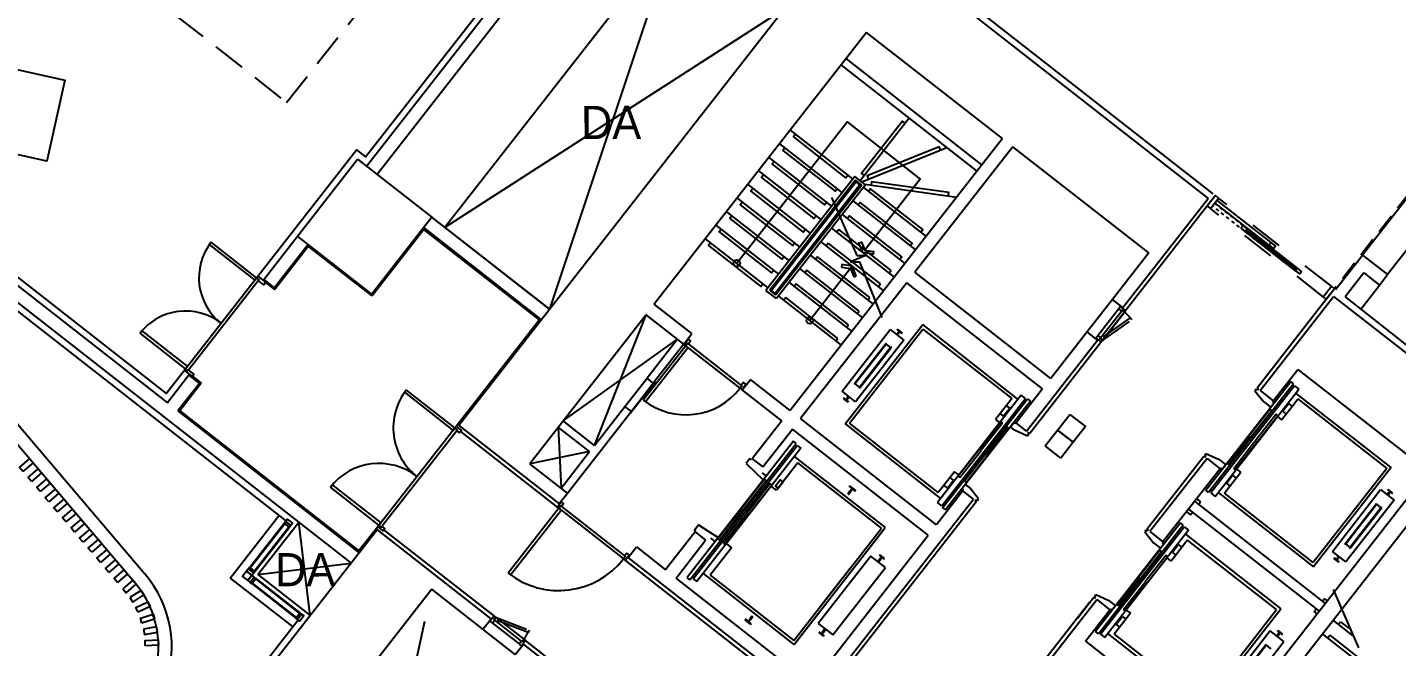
# Model space of a CAD drawing. Header units: millimetres. Extents: x -7616 to 421613, y 91067 to 341353.
# Drawn here: x 351158 to 371804, y 145330 to 154664 of the extents above; entities that cross this region are included whole.
import ezdxf
from ezdxf.enums import TextEntityAlignment as Align

# ---------------------------------------------------------------- set-up
doc = ezdxf.new("R2010")
doc.units = ezdxf.units.MM
doc.header["$LTSCALE"] = 500
doc.header["$MEASUREMENT"] = 0
doc.linetypes.add('HIDDEN', pattern=[2, 1, -1])
doc.linetypes.add('HOON1', pattern=[3, 2, -1])
doc.layers.add('e-plan', color=9, linetype='CONTINUOUS')
doc.styles.add('돋움', font='Dotum.ttf')

# ---------------------------------------------------------------- blocks, each defined once
blk = doc.blocks.new('1~2F TC-140305')
at = {"layer": 'e-plan', "ltscale": 0.5}
for points in [[(-64438, -104179), (-63217, -104449), (-63488, -105670), (-64708, -105399), (-64438, -104179)], [(-58799, -105640), (-57680, -106515), (-58585, -107673), (-59704, -106799), (-58799, -105640)]]:
    blk.add_lwpolyline(points, dxfattribs=at)
blk = doc.blocks.new('1F 코어')
at = {"layer": 'e-plan'}
for p, q in [((-57274, -109649), (-51332, -102045)), ((-51332, -102045), (-45974, -106232)), ((-51126, -103729), (-54327, -107827)), ((-49077, -105330), (-51126, -103729)), ((-49458, -105819), (-51507, -104218)), ((-49385, -105724), (-51433, -104123)), ((-51222, -105964), (-50483, -105018)), ((-52277, -105203), (-51331, -105942)), ((-52437, -105408), (-51491, -106147)), ((-49077, -105330), (-52278, -109428)), ((-51199, -105982), (-49914, -105463)), ((-48919, -105453), (-50397, -107345)), ((-46870, -107054), (-48919, -105453)), ((-52597, -105613), (-51651, -106352)), ((-52757, -105818), (-51811, -106556)), ((-51300, -105902), (-52643, -107620)), ((-51143, -106026), (-51300, -105902)), ((-52917, -106023), (-51972, -106761)), ((-51294, -105959), (-52586, -107613)), ((-51280, -105982), (-52561, -107621)), ((-51280, -105982), (-52561, -107621)), ((-51225, -106025), (-52505, -107664)), ((-51225, -106025), (-52505, -107664)), ((-51199, -106032), (-52492, -107687)), ((-51143, -106026), (-52485, -107743)), ((-51280, -105982), (-51300, -105966)), ((-51199, -106032), (-51294, -105959)), ((-51225, -106025), (-51280, -105982)), ((-51205, -106040), (-51225, -106025)), ((-51174, -106065), (-50228, -106804)), ((-51153, -106017), (-49766, -106212)), ((-53077, -106227), (-52132, -106966)), ((-51653, -106216), (-51271, -107094)), ((-51460, -106171), (-51440, -106187)), ((-51385, -106230), (-51365, -106245)), ((-51334, -106270), (-50388, -107009)), ((-45927, -106268), (-48666, -109775)), ((-47261, -107878), (-45974, -106232)), ((-53237, -106432), (-52292, -107171)), ((-51620, -106376), (-51600, -106392)), ((-51545, -106435), (-51525, -106450)), ((-51494, -106475), (-50548, -107213)), ((-53397, -106637), (-52452, -107376)), ((-51780, -106581), (-51760, -106596)), ((-51705, -106640), (-51685, -106655)), ((-51654, -106680), (-50708, -107418)), ((-51544, -106702), (-51575, -106741)), ((-50756, -107317), (-51544, -106702)), ((-53557, -106842), (-52612, -107581)), ((-51940, -106786), (-51920, -106801)), ((-51865, -106844), (-51845, -106860)), ((-51814, -106884), (-50868, -107623)), ((-51704, -106907), (-51735, -106946)), ((-50916, -107522), (-51704, -106907)), ((-52100, -106991), (-52080, -107006)), ((-52025, -107049), (-52006, -107065)), ((-51974, -107089), (-51028, -107828)), ((-51864, -107112), (-51895, -107151)), ((-51076, -107727), (-51864, -107112)), ((-51137, -107093), (-51368, -107187)), ((-51271, -107094), (-51137, -107093)), ((-46870, -107054), (-47418, -107755)), ((-52260, -107196), (-52240, -107211)), ((-52185, -107254), (-52166, -107270)), ((-52134, -107294), (-51188, -108033)), ((-52025, -107316), (-52055, -107356)), ((-51236, -107932), (-52025, -107316)), ((-51341, -107254), (-51981, -108073)), ((-51499, -107229), (-51501, -107270)), ((-51501, -107270), (-51368, -107289)), ((-51341, -107254), (-51499, -107229)), ((-51368, -107187), (-51234, -107187)), ((-51368, -107289), (-51318, -107413)), ((-51282, -107398), (-51341, -107254)), ((-51234, -107187), (-50895, -108025)), ((-50787, -107357), (-50756, -107317)), ((-48348, -108945), (-50397, -107345)), ((-52420, -107401), (-52401, -107416)), ((-52345, -107459), (-52326, -107474)), ((-52294, -107499), (-51349, -108238)), ((-52185, -107521), (-52215, -107561)), ((-51397, -108137), (-52185, -107521)), ((-50520, -107502), (-52121, -109551)), ((-51318, -107413), (-51282, -107398)), ((-50947, -107562), (-50916, -107522)), ((-48471, -109103), (-50520, -107502)), ((-52485, -107743), (-52643, -107620)), ((-52492, -107687), (-52586, -107613)), ((-52561, -107621), (-52580, -107605)), ((-52552, -107627), (-52567, -107629)), ((-52505, -107664), (-52561, -107621)), ((-52539, -107650), (-52533, -107642)), ((-52486, -107679), (-52505, -107664)), ((-52454, -107704), (-51509, -108443)), ((-52345, -107726), (-52375, -107766)), ((-51557, -108342), (-52345, -107726)), ((-51107, -107767), (-51076, -107727)), ((-47418, -107755), (-47800, -108244)), ((-47261, -107878), (-47418, -107755)), ((-44130, -107672), (-45238, -109091)), ((-45191, -109128), (-44083, -107709)), ((-44083, -107709), (-38724, -111896)), ((-53760, -108270), (-54327, -107827)), ((-51267, -107971), (-51236, -107932)), ((-47640, -108299), (-47326, -107897)), ((-47597, -108333), (-47283, -107931)), ((-47570, -108372), (-47238, -107947)), ((-54450, -107985), (-56205, -110231)), ((-55227, -109954), (-54450, -107985)), ((-53883, -108428), (-54450, -107985)), ((-51449, -109632), (-50279, -108134)), ((-51427, -108176), (-51397, -108137)), ((-48842, -109257), (-50279, -108134)), ((-55700, -109584), (-53977, -108354)), ((-53977, -108354), (-54436, -108941)), ((-53883, -108428), (-53760, -108270)), ((-51587, -108381), (-51557, -108342)), ((-51495, -109139), (-50769, -108209)), ((-51383, -109619), (-50275, -108201)), ((-50564, -108369), (-51290, -109299)), ((-50769, -108209), (-50564, -108369)), ((-50666, -108275), (-50647, -108251)), ((-50666, -108277), (-50666, -108275)), ((-50655, -108285), (-50666, -108277)), ((-50660, -108209), (-50657, -108205)), ((-50635, -108236), (-50660, -108213)), ((-50587, -108259), (-50657, -108205)), ((-50655, -108285), (-50653, -108285)), ((-50653, -108285), (-50634, -108261)), ((-50647, -108251), (-50642, -108250)), ((-50642, -108250), (-50634, -108240)), ((-50635, -108236), (-50634, -108240)), ((-50635, -108256), (-50627, -108246)), ((-50634, -108261), (-50635, -108256)), ((-50622, -108245), (-50627, -108246)), ((-50594, -108264), (-50622, -108245)), ((-50590, -108264), (-50587, -108259)), ((-50275, -108201), (-48936, -109247)), ((-48714, -109738), (-47642, -108367)), ((-47800, -108244), (-48348, -108945)), ((-47642, -108367), (-47800, -108244)), ((-53883, -108428), (-54323, -108991)), ((-53032, -109093), (-53851, -108453)), ((-53016, -109048), (-53812, -108426)), ((-50830, -108417), (-51308, -109029)), ((-50824, -108422), (-51301, -109034)), ((-50757, -108474), (-51235, -109085)), ((-50751, -108479), (-51229, -109090)), ((-50824, -108422), (-50830, -108417)), ((-50762, -108480), (-50829, -108428)), ((-50751, -108479), (-50757, -108474)), ((-54768, -109367), (-54436, -108941)), ((-54692, -109464), (-54323, -108991)), ((-54315, -108998), (-54685, -109470)), ((-54341, -109015), (-54436, -108941)), ((-54323, -108991), (-54315, -108998)), ((-53000, -109118), (-52877, -108960)), ((-52278, -109428), (-52877, -108960)), ((-46011, -110632), (-44730, -108993)), ((-44994, -109281), (-44624, -108809)), ((-44687, -109026), (-44730, -108993)), ((-44624, -108809), (-42654, -110348)), ((-52401, -109585), (-53000, -109118)), ((-51290, -109299), (-51495, -109139)), ((-51301, -109034), (-51308, -109029)), ((-51230, -109079), (-51297, -109027)), ((-51229, -109090), (-51235, -109085)), ((-48796, -109198), (-50058, -110814)), ((-48471, -109103), (-48871, -109615)), ((-48731, -109249), (-48796, -109198)), ((-44687, -109026), (-45967, -110666)), ((-44672, -109057), (-45935, -110672)), ((-45870, -110723), (-44608, -109107)), ((-45250, -109106), (-45269, -109130)), ((-45269, -109130), (-45134, -109299)), ((-45231, -109122), (-45250, -109106)), ((-45238, -109091), (-45218, -109106)), ((-45218, -109106), (-45231, -109122)), ((-45191, -109128), (-44994, -109281)), ((-44672, -109057), (-44608, -109107)), ((-43217, -110289), (-44654, -109166)), ((-55227, -109954), (-54768, -109367)), ((-54674, -109441), (-54768, -109367)), ((-51469, -109244), (-51472, -109248)), ((-51402, -109303), (-51472, -109248)), ((-51437, -109262), (-51465, -109243)), ((-51437, -109262), (-51432, -109261)), ((-51424, -109251), (-51432, -109261)), ((-51406, -109222), (-51425, -109247)), ((-51425, -109247), (-51424, -109251)), ((-51417, -109257), (-51425, -109267)), ((-51424, -109272), (-51425, -109267)), ((-51399, -109295), (-51424, -109272)), ((-51412, -109257), (-51417, -109257)), ((-51393, -109232), (-51412, -109257)), ((-51404, -109222), (-51406, -109222)), ((-51393, -109231), (-51404, -109222)), ((-51398, -109298), (-51402, -109303)), ((-51393, -109231), (-51393, -109232)), ((-49993, -110864), (-48731, -109249)), ((-49979, -110894), (-48698, -109255)), ((-48655, -109289), (-49935, -110928)), ((-48961, -109281), (-49182, -109563)), ((-48967, -109397), (-49060, -109515)), ((-49020, -109356), (-48967, -109397)), ((-48936, -109247), (-48961, -109281)), ((-48698, -109255), (-48655, -109289)), ((-45042, -109409), (-45362, -109817)), ((-45134, -109299), (-45032, -109379)), ((-45017, -109428), (-45042, -109409)), ((-45032, -109379), (-44983, -109316)), ((-44998, -109303), (-44986, -109288)), ((-44983, -109316), (-44998, -109303)), ((-44986, -109288), (-44970, -109300)), ((-44868, -109570), (-44680, -109330)), ((-44759, -109322), (-44851, -109440)), ((-44706, -109363), (-44759, -109322)), ((-44680, -109330), (-44622, -109255)), ((-44622, -109255), (-43282, -110302)), ((-55227, -109954), (-55700, -109584)), ((-55637, -110674), (-54692, -109464)), ((-54685, -109470), (-54692, -109464)), ((-52401, -109585), (-52848, -110157)), ((-50072, -111152), (-52121, -109551)), ((-51449, -109632), (-50012, -110755)), ((-50044, -110666), (-51383, -109619)), ((-49422, -110008), (-49103, -109599)), ((-49077, -109619), (-49397, -110028)), ((-49182, -109563), (-49119, -109612)), ((-49060, -109515), (-49113, -109474)), ((-49103, -109599), (-49077, -109619)), ((-48956, -109675), (-48907, -109612)), ((-48907, -109612), (-48891, -109625)), ((-48879, -109609), (-48895, -109597)), ((-48891, -109625), (-48879, -109609)), ((-48714, -109738), (-48871, -109615)), ((-48245, -109723), (-48061, -109487)), ((-48061, -109487), (-47824, -109672)), ((-45337, -109837), (-45017, -109428)), ((-44948, -109482), (-45267, -109891)), ((-45242, -109911), (-44923, -109502)), ((-44923, -109502), (-44948, -109482)), ((-44931, -109521), (-44868, -109570)), ((-44851, -109440), (-44799, -109482)), ((-58478, -111158), (-57332, -109692)), ((-58433, -111174), (-57306, -109732)), ((-55761, -110831), (-57274, -109649)), ((-57247, -109746), (-55790, -110885)), ((-55774, -109679), (-55732, -110600)), ((-55301, -110048), (-55774, -109679)), ((-52690, -110280), (-52244, -109709)), ((-50195, -111309), (-52244, -109709)), ((-49328, -110082), (-49008, -109673)), ((-48983, -109693), (-49302, -110102)), ((-49008, -109673), (-48983, -109693)), ((-48893, -109725), (-48956, -109675)), ((-48697, -109815), (-48893, -109725)), ((-48686, -109760), (-48698, -109775)), ((-48698, -109775), (-48679, -109791)), ((-48679, -109791), (-48697, -109815)), ((-48666, -109775), (-48686, -109760)), ((-48430, -109960), (-48245, -109723)), ((-48245, -109723), (-48009, -109908)), ((-48009, -109908), (-48245, -109723)), ((-47824, -109672), (-48009, -109908)), ((-45683, -110228), (-45363, -109819)), ((-45363, -109819), (-45338, -109839)), ((-45362, -109817), (-45337, -109837)), ((-52228, -109892), (-53832, -111945)), ((-52228, -109892), (-53832, -111945)), ((-53789, -111979), (-52185, -109926)), ((-53789, -111979), (-52185, -109926)), ((-53741, -111965), (-52171, -109956)), ((-53741, -111965), (-52171, -109956)), ((-52117, -109998), (-53687, -112007)), ((-52117, -109998), (-53687, -112007)), ((-52185, -109926), (-52228, -109892)), ((-52185, -109926), (-52228, -109892)), ((-52171, -109956), (-52117, -109998)), ((-52171, -109956), (-52117, -109998)), ((-49423, -110010), (-49743, -110419)), ((-49718, -110439), (-49398, -110030)), ((-49398, -110030), (-49423, -110010)), ((-49397, -110028), (-49422, -110008)), ((-48194, -110145), (-48430, -109960)), ((-48009, -109908), (-48194, -110145)), ((-45338, -109839), (-45657, -110248)), ((-45588, -110302), (-45269, -109893)), ((-45243, -109913), (-45563, -110322)), ((-45269, -109893), (-45243, -109913)), ((-45267, -109891), (-45242, -109911)), ((-55301, -110048), (-56205, -110231)), ((-55637, -110674), (-56205, -110231)), ((-55732, -110600), (-55301, -110048)), ((-52884, -110154), (-52942, -110229)), ((-52884, -110154), (-52942, -110229)), ((-52942, -110229), (-52684, -110475)), ((-52942, -110229), (-52684, -110475)), ((-52860, -110172), (-52884, -110154)), ((-52860, -110172), (-52884, -110154)), ((-52848, -110157), (-52690, -110280)), ((-52161, -110217), (-52485, -110631)), ((-52215, -110123), (-50843, -111195)), ((-52215, -110123), (-50843, -111195)), ((-50901, -111202), (-52161, -110217)), ((-49329, -110084), (-49648, -110493)), ((-49623, -110512), (-49304, -110103)), ((-49304, -110103), (-49329, -110084)), ((-49302, -110102), (-49328, -110082)), ((-46900, -111218), (-46039, -110115)), ((-45991, -110152), (-46853, -111255)), ((-46039, -110115), (-46019, -110130)), ((-46026, -110099), (-46008, -110076)), ((-46007, -110115), (-46026, -110099)), ((-46019, -110130), (-46007, -110115)), ((-46008, -110076), (-45811, -110165)), ((-45991, -110152), (-45794, -110306)), ((-45811, -110165), (-45709, -110246)), ((-45709, -110246), (-45758, -110309)), ((-45657, -110248), (-45683, -110228)), ((-52637, -110415), (-52696, -110369)), ((-52637, -110415), (-52696, -110369)), ((-52684, -110475), (-52637, -110415)), ((-52684, -110475), (-52637, -110415)), ((-49798, -110351), (-49985, -110591)), ((-49814, -110481), (-49867, -110439)), ((-49734, -110400), (-49798, -110351)), ((-49743, -110419), (-49718, -110439)), ((-45794, -110306), (-46656, -111409)), ((-42654, -110348), (-45856, -114445)), ((-45774, -110296), (-45786, -110312)), ((-45786, -110312), (-45771, -110324)), ((-45758, -110309), (-45774, -110296)), ((-45704, -110640), (-45484, -110358)), ((-45698, -110524), (-45606, -110406)), ((-45606, -110406), (-45553, -110447)), ((-45563, -110322), (-45588, -110302)), ((-45484, -110358), (-45547, -110309)), ((-43282, -110302), (-44390, -111720)), ((-43217, -110289), (-44386, -111787)), ((-55637, -110674), (-55724, -110606)), ((-52485, -110631), (-52563, -110569)), ((-52485, -110631), (-52485, -110631)), ((-51408, -110680), (-51373, -110635)), ((-51408, -110680), (-51373, -110635)), ((-51395, -110689), (-51361, -110645)), ((-51395, -110689), (-51361, -110645)), ((-51384, -110569), (-51381, -110565)), ((-51384, -110569), (-51381, -110565)), ((-51384, -110573), (-51349, -110604)), ((-51384, -110573), (-51349, -110604)), ((-51381, -110565), (-51291, -110635)), ((-51381, -110565), (-51291, -110635)), ((-51373, -110635), (-51369, -110635)), ((-51373, -110635), (-51369, -110635)), ((-51369, -110635), (-51348, -110608)), ((-51369, -110635), (-51348, -110608)), ((-51361, -110641), (-51341, -110614)), ((-51361, -110641), (-51341, -110614)), ((-51361, -110645), (-51361, -110641)), ((-51361, -110645), (-51361, -110641)), ((-51349, -110604), (-51348, -110608)), ((-51349, -110604), (-51348, -110608)), ((-51336, -110614), (-51341, -110614)), ((-51336, -110614), (-51341, -110614)), ((-51336, -110614), (-51298, -110640)), ((-51336, -110614), (-51298, -110640)), ((-51294, -110640), (-51291, -110635)), ((-51294, -110640), (-51291, -110635)), ((-49672, -110639), (-50072, -111152)), ((-49985, -110591), (-50044, -110666)), ((-49959, -110558), (-49906, -110599)), ((-49906, -110599), (-49814, -110481)), ((-49679, -110633), (-49695, -110621)), ((-49634, -110542), (-49683, -110605)), ((-49683, -110605), (-49667, -110618)), ((-49667, -110618), (-49679, -110633)), ((-49514, -110763), (-49672, -110639)), ((-49648, -110493), (-49623, -110512)), ((-49571, -110591), (-49634, -110542)), ((-49436, -110760), (-49571, -110591)), ((-42457, -110502), (-46041, -115088)), ((-45967, -110666), (-46011, -110632)), ((-45824, -110664), (-44386, -111787)), ((-45730, -110673), (-45704, -110640)), ((-45645, -110565), (-45698, -110524)), ((-44102, -111552), (-43375, -110622)), ((-43375, -110622), (-43170, -110782)), ((-43267, -110623), (-43264, -110618)), ((-43267, -110626), (-43241, -110649)), ((-43264, -110618), (-43193, -110673)), ((-43253, -110664), (-43249, -110664)), ((-43249, -110664), (-43241, -110654)), ((-43241, -110649), (-43241, -110654)), ((-43241, -110670), (-43233, -110660)), ((-43229, -110659), (-43233, -110660)), ((-43229, -110659), (-43200, -110678)), ((-55761, -110831), (-55637, -110674)), ((-51915, -113836), (-49514, -110763)), ((-49467, -110800), (-51905, -113920)), ((-51408, -110681), (-51408, -110680)), ((-51408, -110681), (-51408, -110680)), ((-51408, -110681), (-51397, -110690)), ((-51408, -110681), (-51397, -110690)), ((-51397, -110690), (-51395, -110689)), ((-51397, -110690), (-51395, -110689)), ((-49993, -110864), (-50058, -110814)), ((-49486, -110784), (-49474, -110768)), ((-49467, -110800), (-49486, -110784)), ((-49474, -110768), (-49454, -110784)), ((-49454, -110784), (-49436, -110760)), ((-46179, -110798), (-44209, -112338)), ((-46148, -110759), (-46089, -110805)), ((-46120, -110845), (-46089, -110805)), ((-45935, -110672), (-45870, -110723)), ((-44390, -111720), (-45730, -110673)), ((-43914, -111442), (-43437, -110831)), ((-43908, -111447), (-43430, -110836)), ((-43170, -110782), (-43897, -111712)), ((-43437, -110831), (-43430, -110836)), ((-43435, -110842), (-43369, -110894)), ((-43272, -110689), (-43253, -110664)), ((-43272, -110690), (-43272, -110689)), ((-43272, -110690), (-43261, -110699)), ((-43261, -110699), (-43260, -110699)), ((-43260, -110699), (-43241, -110674)), ((-43241, -110674), (-43241, -110670)), ((-43197, -110677), (-43193, -110673)), ((-55766, -110903), (-56529, -111881)), ((-56494, -111908), (-55731, -110931)), ((-55766, -110903), (-54789, -111667)), ((-55731, -110931), (-55766, -110903)), ((-55726, -110877), (-54773, -111622)), ((-53282, -111429), (-52932, -110981)), ((-53282, -111429), (-52932, -110981)), ((-52907, -111000), (-53257, -111449)), ((-52907, -111000), (-53257, -111449)), ((-52932, -110981), (-52907, -111000)), ((-52932, -110981), (-52907, -111000)), ((-49979, -110894), (-49935, -110928)), ((-46302, -110956), (-46243, -111002)), ((-46271, -110917), (-44301, -112456)), ((-46243, -111002), (-46212, -110963)), ((-43842, -111499), (-43364, -110887)), ((-43835, -111504), (-43358, -110892)), ((-43364, -110887), (-43358, -110892)), ((-62691, -116584), (-58505, -111225)), ((-56787, -112567), (-58505, -111225)), ((-56742, -112526), (-58405, -111227)), ((-53710, -111260), (-54156, -111831)), ((-53710, -111260), (-53552, -111383)), ((-52224, -112896), (-50901, -111202)), ((-52217, -112954), (-50843, -111195)), ((-52171, -112895), (-50889, -111254)), ((-46392, -111120), (-47673, -112759)), ((-47630, -112793), (-46349, -111154)), ((-47597, -112800), (-46335, -111184)), ((-46270, -111235), (-47532, -112850)), ((-46913, -111234), (-46931, -111258)), ((-46931, -111258), (-46797, -111426)), ((-46893, -111249), (-46913, -111234)), ((-46900, -111218), (-46881, -111234)), ((-46881, -111234), (-46893, -111249)), ((-46853, -111255), (-46656, -111409)), ((-46349, -111154), (-46392, -111120)), ((-46335, -111184), (-46270, -111235)), ((-54720, -111644), (-54597, -111486)), ((-54597, -111486), (-54156, -111831)), ((-53998, -111954), (-53552, -111383)), ((-53257, -111449), (-53282, -111429)), ((-53257, -111449), (-53282, -111429)), ((-53241, -111436), (-53162, -111498)), ((-51950, -113555), (-50195, -111309)), ((-46797, -111426), (-46694, -111506)), ((-46694, -111506), (-46645, -111443)), ((-46661, -111431), (-46648, -111415)), ((-46645, -111443), (-46661, -111431)), ((-46648, -111415), (-46633, -111428)), ((-46310, -111416), (-46530, -111698)), ((-46421, -111450), (-46514, -111568)), ((-46369, -111491), (-46421, -111450)), ((-46316, -111294), (-44879, -112417)), ((-46284, -111383), (-46310, -111416)), ((-44944, -112429), (-46284, -111383)), ((-43914, -111442), (-43908, -111447)), ((-43903, -111441), (-43837, -111492)), ((-54761, -111631), (-54789, -111667)), ((-54789, -111667), (-54765, -111685)), ((-54739, -111579), (-54773, -111622)), ((-54773, -111622), (-54761, -111631)), ((-54765, -111685), (-54704, -111606)), ((-51905, -113920), (-54765, -111685)), ((-54704, -111606), (-54739, -111579)), ((-51915, -113836), (-54720, -111644)), ((-53162, -111498), (-53485, -111911)), ((-53162, -111498), (-53162, -111498)), ((-51062, -111623), (-51855, -112638)), ((-51062, -111623), (-51855, -112638)), ((-50842, -111794), (-51062, -111623)), ((-50842, -111794), (-51062, -111623)), ((-50952, -111695), (-50916, -111649)), ((-50952, -111695), (-50916, -111649)), ((-50952, -111696), (-50952, -111695)), ((-50952, -111696), (-50952, -111695)), ((-50939, -111705), (-50904, -111659)), ((-50939, -111705), (-50904, -111659)), ((-50930, -111608), (-50926, -111603)), ((-50930, -111608), (-50926, -111603)), ((-50904, -111634), (-50930, -111611)), ((-50904, -111634), (-50930, -111611)), ((-50856, -111658), (-50926, -111603)), ((-50856, -111658), (-50926, -111603)), ((-50916, -111649), (-50912, -111649)), ((-50916, -111649), (-50912, -111649)), ((-50912, -111649), (-50904, -111639)), ((-50912, -111649), (-50904, -111639)), ((-50904, -111634), (-50904, -111639)), ((-50904, -111634), (-50904, -111639)), ((-50904, -111655), (-50896, -111645)), ((-50904, -111655), (-50896, -111645)), ((-50904, -111659), (-50904, -111655)), ((-50904, -111659), (-50904, -111655)), ((-50892, -111644), (-50896, -111645)), ((-50892, -111644), (-50896, -111645)), ((-50863, -111663), (-50892, -111644)), ((-50863, -111663), (-50892, -111644)), ((-50860, -111662), (-50856, -111658)), ((-50860, -111662), (-50856, -111658)), ((-46705, -111536), (-47024, -111945)), ((-46999, -111965), (-46679, -111556)), ((-46610, -111610), (-46930, -112019)), ((-46904, -112039), (-46585, -111630)), ((-46679, -111556), (-46705, -111536)), ((-46585, -111630), (-46610, -111610)), ((-46530, -111698), (-46593, -111649)), ((-46514, -111568), (-46461, -111609)), ((-43897, -111712), (-44102, -111552)), ((-44075, -111657), (-44079, -111661)), ((-44079, -111661), (-44009, -111716)), ((-44072, -111656), (-44043, -111675)), ((-44043, -111675), (-44039, -111675)), ((-44031, -111665), (-44039, -111675)), ((-44012, -111636), (-44031, -111660)), ((-44031, -111660), (-44031, -111665)), ((-44023, -111671), (-44031, -111681)), ((-44031, -111685), (-44031, -111681)), ((-44031, -111685), (-44005, -111708)), ((-44019, -111670), (-44023, -111671)), ((-44000, -111646), (-44019, -111670)), ((-44011, -111636), (-44012, -111636)), ((-44011, -111636), (-44000, -111644)), ((-44000, -111644), (-44000, -111646)), ((-43842, -111499), (-43835, -111504)), ((-56529, -111881), (-56494, -111908)), ((-52217, -112954), (-53589, -111882)), ((-52217, -112954), (-53589, -111882)), ((-51839, -112404), (-51378, -111813)), ((-51839, -112404), (-51378, -111813)), ((-51635, -112809), (-50842, -111794)), ((-51635, -112809), (-50842, -111794)), ((-50941, -111705), (-50952, -111696)), ((-50941, -111705), (-50952, -111696)), ((-50941, -111705), (-50939, -111705)), ((-50941, -111705), (-50939, -111705)), ((-44005, -111712), (-44009, -111716)), ((-51950, -113555), (-53998, -111954)), ((-53789, -111979), (-53832, -111945)), ((-53741, -111965), (-53687, -112007)), ((-53736, -111969), (-53687, -112007)), ((-53485, -111911), (-52224, -112896)), ((-47345, -112356), (-47025, -111947)), ((-47000, -111966), (-47320, -112375)), ((-47250, -112430), (-46931, -112021)), ((-46906, -112040), (-47225, -112449)), ((-47025, -111947), (-47000, -111966)), ((-47024, -111945), (-46999, -111965)), ((-46931, -112021), (-46906, -112040)), ((-46930, -112019), (-46904, -112039)), ((-57682, -112122), (-61007, -116377)), ((-56910, -112725), (-57682, -112122)), ((-48833, -113789), (-47654, -112280)), ((-47947, -112558), (-47701, -112243)), ((-47701, -112243), (-47681, -112258)), ((-47689, -112227), (-47670, -112203)), ((-47669, -112242), (-47689, -112227)), ((-47681, -112258), (-47669, -112242)), ((-47670, -112203), (-47474, -112293)), ((-47654, -112280), (-47457, -112433)), ((-47474, -112293), (-47371, -112373)), ((-44253, -112303), (-44222, -112264)), ((-44178, -112298), (-44222, -112264)), ((-44088, -112126), (-43706, -113004)), ((-47762, -112321), (-48886, -113760)), ((-47826, -112906), (-47457, -112433)), ((-47436, -112424), (-47449, -112440)), ((-47449, -112440), (-47433, -112452)), ((-47421, -112436), (-47436, -112424)), ((-47371, -112373), (-47421, -112436)), ((-47320, -112375), (-47345, -112356)), ((-47146, -112486), (-47334, -112726)), ((-47225, -112449), (-47250, -112430)), ((-47209, -112437), (-47146, -112486)), ((-46053, -113848), (-44944, -112429)), ((-46049, -113914), (-44879, -112417)), ((-44376, -112461), (-44345, -112422)), ((-44332, -112495), (-44376, -112461)), ((-56910, -112725), (-56787, -112567)), ((-56422, -113107), (-56910, -112725)), ((-56742, -112526), (-56804, -112605)), ((-56804, -112605), (-56780, -112624)), ((-56780, -112624), (-56780, -112624)), ((-56780, -112624), (-56768, -112633)), ((-56768, -112633), (-56734, -112590)), ((-56768, -112633), (-56366, -112947)), ((-56746, -112580), (-56719, -112545)), ((-56734, -112590), (-56746, -112580)), ((-56719, -112545), (-56742, -112526)), ((-56734, -112590), (-56333, -112904)), ((-56719, -112545), (-56293, -112877)), ((-52955, -112580), (-52958, -112585)), ((-52955, -112580), (-52958, -112585)), ((-52869, -112655), (-52958, -112585)), ((-52869, -112655), (-52958, -112585)), ((-52913, -112606), (-52952, -112580)), ((-52913, -112606), (-52952, -112580)), ((-52913, -112606), (-52909, -112606)), ((-52913, -112606), (-52909, -112606)), ((-52888, -112579), (-52909, -112606)), ((-52888, -112579), (-52909, -112606)), ((-52880, -112585), (-52901, -112612)), ((-52880, -112585), (-52901, -112612)), ((-52901, -112616), (-52901, -112612)), ((-52901, -112616), (-52901, -112612)), ((-52865, -112647), (-52901, -112616)), ((-52865, -112647), (-52901, -112616)), ((-52854, -112531), (-52888, -112575)), ((-52854, -112531), (-52888, -112575)), ((-52888, -112575), (-52888, -112579)), ((-52888, -112575), (-52888, -112579)), ((-52876, -112585), (-52880, -112585)), ((-52876, -112585), (-52880, -112585)), ((-52841, -112540), (-52876, -112585)), ((-52841, -112540), (-52876, -112585)), ((-52865, -112650), (-52869, -112655)), ((-52865, -112650), (-52869, -112655)), ((-52853, -112530), (-52854, -112531)), ((-52853, -112530), (-52854, -112531)), ((-52842, -112539), (-52853, -112530)), ((-52842, -112539), (-52853, -112530)), ((-52842, -112539), (-52841, -112540)), ((-52842, -112539), (-52841, -112540)), ((-51855, -112638), (-51635, -112809)), ((-51855, -112638), (-51635, -112809)), ((-51758, -112727), (-51794, -112773)), ((-51758, -112727), (-51794, -112773)), ((-51757, -112727), (-51758, -112727)), ((-51757, -112727), (-51758, -112727)), ((-51746, -112736), (-51757, -112727)), ((-51746, -112736), (-51757, -112727)), ((-47334, -112726), (-47392, -112801)), ((-47360, -112651), (-47268, -112533)), ((-47308, -112693), (-47360, -112651)), ((-47268, -112533), (-47215, -112574)), ((-43782, -112830), (-44089, -112590)), ((-44010, -112651), (-43979, -112612)), ((-43979, -112612), (-43824, -112734)), ((-56366, -112947), (-56333, -112904)), ((-56333, -112904), (-56321, -112913)), ((-56269, -112896), (-56331, -112975)), ((-56321, -112913), (-56293, -112877)), ((-56293, -112877), (-56269, -112896)), ((-53062, -115402), (-56269, -112896)), ((-51838, -112770), (-51841, -112774)), ((-51838, -112770), (-51841, -112774)), ((-51771, -112829), (-51841, -112774)), ((-51771, -112829), (-51841, -112774)), ((-51806, -112788), (-51834, -112769)), ((-51806, -112788), (-51834, -112769)), ((-51806, -112788), (-51801, -112788)), ((-51806, -112788), (-51801, -112788)), ((-51794, -112778), (-51801, -112788)), ((-51794, -112778), (-51801, -112788)), ((-51794, -112773), (-51794, -112778)), ((-51794, -112773), (-51794, -112778)), ((-51786, -112783), (-51794, -112793)), ((-51786, -112783), (-51794, -112793)), ((-51793, -112798), (-51794, -112793)), ((-51793, -112798), (-51794, -112793)), ((-51768, -112821), (-51793, -112798)), ((-51768, -112821), (-51793, -112798)), ((-51781, -112783), (-51786, -112783)), ((-51781, -112783), (-51786, -112783)), ((-51746, -112737), (-51781, -112783)), ((-51746, -112737), (-51781, -112783)), ((-51768, -112825), (-51771, -112829)), ((-51768, -112825), (-51771, -112829)), ((-51746, -112736), (-51746, -112737)), ((-51746, -112736), (-51746, -112737)), ((-47826, -112906), (-45856, -114445)), ((-47630, -112793), (-47673, -112759)), ((-47597, -112800), (-47532, -112850)), ((-46049, -113914), (-47486, -112791)), ((-47392, -112801), (-46053, -113848)), ((-45038, -112750), (-45764, -113680)), ((-45559, -113840), (-44833, -112910)), ((-44833, -112910), (-45038, -112750)), ((-44935, -112816), (-44916, -112792)), ((-44934, -112818), (-44935, -112816)), ((-44934, -112818), (-44923, -112826)), ((-44929, -112750), (-44926, -112746)), ((-44929, -112754), (-44904, -112777)), ((-44926, -112746), (-44856, -112801)), ((-44923, -112826), (-44922, -112826)), ((-44922, -112826), (-44903, -112802)), ((-44916, -112792), (-44911, -112791)), ((-44911, -112791), (-44903, -112781)), ((-44904, -112777), (-44903, -112781)), ((-44903, -112797), (-44896, -112787)), ((-44903, -112802), (-44903, -112797)), ((-44891, -112787), (-44896, -112787)), ((-44891, -112787), (-44863, -112806)), ((-44859, -112805), (-44856, -112801)), ((-43580, -113318), (-44249, -112795)), ((-44170, -112856), (-44139, -112817)), ((-44139, -112817), (-43617, -113225)), ((-56422, -113107), (-56298, -112949)), ((-56355, -112956), (-56366, -112947)), ((-56331, -112975), (-56355, -112956)), ((-56355, -112956), (-56355, -112956)), ((-53146, -115412), (-56298, -112949)), ((-45099, -112958), (-45577, -113570)), ((-45093, -112963), (-45570, -113575)), ((-45099, -112958), (-45093, -112963)), ((-45097, -112970), (-45031, -113021))]:
    blk.add_line(p, q, dxfattribs=at)
at = {"layer": 'e-plan', "linetype": 'HOON1'}
blk.add_line((-58958, -117978), (-57682, -112122), dxfattribs=at)
at = {"layer": 'e-plan', "linetype": 'HIDDEN'}
for p, q in [((-56730, -112583), (-56719, -112545)), ((-56228, -112776), (-56730, -112583)), ((-56719, -112545), (-56214, -112738)), ((-56214, -112738), (-56228, -112776))]:
    blk.add_line(p, q, dxfattribs=at)
at = {"layer": 'e-plan'}
for points in [[(-53085, -107211), (-51419, -105080), (-50316, -105942), (-51154, -107014)], [(-50544, -105097), (-50584, -105066), (-51200, -105854), (-51160, -105885)], [(-52198, -105265), (-52229, -105304), (-51441, -105920), (-51410, -105880)], [(-52358, -105469), (-52389, -105509), (-51601, -106125), (-51570, -106085)], [(-50012, -105502), (-50030, -105456), (-51116, -105894), (-51097, -105941)], [(-52518, -105674), (-52549, -105714), (-51761, -106329), (-51730, -106290)], [(-52678, -105879), (-52709, -105919), (-51921, -106534), (-51890, -106495)], [(-52838, -106084), (-52869, -106124), (-52081, -106739), (-52050, -106700)], [(-50307, -106742), (-50276, -106703), (-51064, -106087), (-51095, -106127)], [(-49893, -106194), (-49886, -106145), (-51051, -105981), (-51058, -106031)], [(-52998, -106289), (-53029, -106328), (-52241, -106944), (-52210, -106905)], [(-50467, -106947), (-50436, -106908), (-51224, -106292), (-51255, -106331)], [(-53159, -106494), (-53189, -106533), (-52401, -107149), (-52370, -107110)], [(-50627, -107152), (-50596, -107113), (-51384, -106497), (-51415, -106536)], [(-53319, -106699), (-53349, -106738), (-52561, -107354), (-52531, -107314)], [(-53479, -106904), (-53509, -106943), (-52721, -107559), (-52691, -107519)], [(-51154, -107014), (-51021, -107033), (-51027, -107071), (-51181, -107049), (-51243, -106902), (-51204, -106890), (-51154, -107014)], [(-53875, -108434), (-53813, -108355), (-53778, -108383), (-53812, -108426), (-53824, -108417), (-53851, -108453), (-53875, -108434)], [(-53008, -109111), (-52947, -109033), (-52982, -109005), (-53016, -109048), (-53004, -109057), (-53032, -109093), (-53008, -109111)], [(-57314, -109669), (-57235, -109730), (-57263, -109766), (-57306, -109732), (-57297, -109720), (-57332, -109692), (-57314, -109669)], [(-52386, -110505), (-52425, -110474), (-52499, -110568), (-52460, -110599)], [(-52386, -110505), (-52425, -110474), (-52499, -110568), (-52460, -110599)], [(-52463, -110603), (-52461, -110605), (-52381, -110503), (-52383, -110501)], [(-52463, -110603), (-52461, -110605), (-52381, -110503), (-52383, -110501)], [(-55790, -110885), (-55728, -110806), (-55693, -110834), (-55726, -110877), (-55738, -110868), (-55766, -110903), (-55790, -110885)], [(-58496, -111182), (-58417, -111243), (-58389, -111208), (-58433, -111174), (-58442, -111186), (-58478, -111158), (-58496, -111182)], [(-53697, -111244), (-53721, -111226), (-53662, -111151), (-53361, -111342), (-53408, -111402), (-53472, -111352)], [(-53697, -111244), (-53721, -111226), (-53662, -111151), (-53361, -111342), (-53408, -111402), (-53472, -111352)]]:
    blk.add_lwpolyline(points, dxfattribs=at)
for points in [[(-47220, -107923), (-47298, -107862), (-47317, -107885), (-47317, -107885), (-47326, -107897), (-47283, -107931), (-47273, -107919), (-47238, -107947)], [(-47589, -108396), (-47668, -108335), (-47649, -108311), (-47649, -108311), (-47640, -108299), (-47597, -108333), (-47606, -108345), (-47570, -108372)], [(-54492, -109272), (-54460, -109297), (-54454, -109289), (-53832, -108493), (-53820, -108477), (-53851, -108453)], [(-58065, -109120), (-58093, -109155), (-57360, -109728), (-57332, -109692)], [(-59210, -110585), (-59183, -110550), (-58450, -111122), (-58478, -111158)], [(-52664, -110465), (-53014, -110914), (-52989, -110933), (-52639, -110485)], [(-52664, -110465), (-53014, -110914), (-52989, -110933), (-52639, -110485)], [(-52580, -110531), (-52931, -110979), (-52905, -110999), (-52555, -110550)], [(-52580, -110531), (-52931, -110979), (-52905, -110999), (-52555, -110550)], [(-53366, -111364), (-53015, -110915), (-52990, -110935), (-53340, -111383)], [(-53366, -111364), (-53015, -110915), (-52990, -110935), (-53340, -111383)]]:
    blk.add_lwpolyline(points, close=True, dxfattribs=at)
at = {"layer": 'e-plan', "linetype": 'HIDDEN'}
blk.add_lwpolyline([(-47128, -108063), (-47150, -108030), (-47591, -108338), (-47570, -108372), (-47128, -108063)], dxfattribs=at)
at = {"layer": 'e-plan'}
for centre in [(-53083, -107209), (-51981, -108073)]:
    blk.add_circle(centre, 50, dxfattribs=at)
at = {"layer": 'e-plan', "linetype": 'HIDDEN'}
for centre, start, end in [((-47570, -108372), 34.939, 52.0001), ((-56719, -112545), 322, 339.0611)]:
    blk.add_arc(centre, 540, start, end, dxfattribs=at)
at = {"layer": 'e-plan'}
for centre, radius, start, end in [((-50658, -108211), 2.5, 142, 228.5907), ((-50592, -108262), 2.5, 235.4093, 322), ((-57332, -109692), 930, 142, 232), ((-53851, -108453), 1040, 232, 322), ((-51467, -109245), 2.5, 55.4093, 142), ((-51400, -109297), 2.5, 322, 48.5907), ((-58478, -111158), 930, 52, 142), ((-51382, -110571), 2.5, 142, 228.5907), ((-51382, -110571), 2.5, 142, 228.5907), ((-51296, -110638), 2.5, 235.4093, 322), ((-51296, -110638), 2.5, 235.4093, 322), ((-43265, -110624), 2.5, 142, 228.5907), ((-43199, -110676), 2.5, 235.4093, 322), ((-55766, -110903), 1240, 232.0087, 322), ((-50928, -111609), 2.5, 142, 228.5907), ((-50928, -111609), 2.5, 142, 228.5907), ((-50862, -111661), 2.5, 235.4093, 322), ((-50862, -111661), 2.5, 235.4093, 322), ((-44073, -111659), 2.5, 55.4093, 142), ((-44007, -111710), 2.5, 322, 48.5907), ((-52953, -112582), 2.5, 55.4093, 142), ((-52953, -112582), 2.5, 55.4093, 142), ((-52867, -112649), 2.5, 322, 48.5907), ((-52867, -112649), 2.5, 322, 48.5907), ((-51836, -112771), 2.5, 55.4093, 142), ((-51836, -112771), 2.5, 55.4093, 142), ((-51770, -112823), 2.5, 322, 48.5907), ((-51770, -112823), 2.5, 322, 48.5907), ((-44927, -112752), 2.5, 142, 228.5907), ((-44861, -112803), 2.5, 235.4093, 322)]:
    blk.add_arc(centre, radius, start, end, dxfattribs=at)
blk.add_blockref('1~2F TC-140305', (0, 0), dxfattribs=at)
blk = doc.blocks.new('fsd1800-150')
at = {"layer": 'e-plan'}
for p, q in [((30, 0), (1770, 0)), ((45, -45), (1755, -45))]:
    blk.add_line(p, q, dxfattribs=at)
for points in [[(30, 870), (75, 870), (75, 0), (30, 0)], [(1770, 870), (1725, 870), (1725, 0), (1770, 0)]]:
    blk.add_lwpolyline(points, close=True, dxfattribs=at)
for points in [[(0, 0), (0, -150), (45, -150), (45, -45), (30, -45), (30, 0), (0, 0)], [(1800, 0), (1800, -150), (1755, -150), (1755, -45), (1770, -45), (1770, 0), (1800, 0)]]:
    blk.add_lwpolyline(points, dxfattribs=at)
for centre, start, end in [((30, 0), 0, 90), ((1770, 0), 90, 180)]:
    blk.add_arc(centre, 870, start, end, dxfattribs=at)
blk = doc.blocks.new('Z$W@#559928F7')
at = {"layer": 'e-plan', "linetype": 'HIDDEN'}
for p, q in [((60, 656), (2220, 656)), ((60, 456), (2220, 456))]:
    blk.add_line(p, q, dxfattribs=at)
at = {"layer": 'e-plan', "ltscale": 0.5}
for p, q in [((633, 606), (1593, 606)), ((633, 581), (1593, 581)), ((633, 556), (1593, 556)), ((1180, 546), (2220, 546)), ((1180, 496), (2220, 496))]:
    blk.add_line(p, q, dxfattribs=at)
at = {"layer": 'e-plan'}
for points in [[(60, 456), (0, 456), (0, 656), (60, 656)], [(2220, 456), (2280, 456), (2280, 656), (2220, 656)], [(633, 556), (633, 606), (553, 606), (553, 556)], [(1180, 496), (1180, 546), (1100, 546), (1100, 496)], [(1673, 556), (1673, 606), (1593, 606), (1593, 556)]]:
    blk.add_lwpolyline(points, close=True, dxfattribs=at)
at = {"layer": 'e-plan', "linetype": 'HIDDEN', "ltscale": 0.1}
blk.add_lwpolyline([(2220, 606), (2220, 556), (1100, 556), (1100, 606)], close=True, dxfattribs=at)

msp = doc.modelspace()

# ---------------------------------------------------------------- linework, layer by layer
at = {"layer": 'e-plan'}
for p, q in [((369040, 152153), (361460, 158076)), ((360920, 156085), (357454, 151650)), ((356272, 152573), (358445, 155355)), ((356430, 152450), (358603, 155232)), ((346133, 154327), (356038, 146588)), ((346413, 154362), (353269, 149006)), ((347165, 153200), (352930, 146427)), ((355058, 147227), (347219, 153351)), ((347013, 153071), (352778, 146297)), ((372510, 152793), (371291, 151233)), ((372888, 152497), (371669, 150937)), ((359030, 150418), (357257, 151803)), ((358907, 150261), (357134, 151646)), ((358879, 150257), (357137, 151618)), ((357454, 151650), (359030, 150418)), ((354721, 150863), (355233, 151519)), ((354721, 150863), (355233, 151519)), ((354878, 150740), (355391, 151396)), ((354878, 150740), (355391, 151396)), ((354882, 150712), (355394, 151368)), ((354882, 150712), (355217, 151141)), ((370884, 150712), (371291, 151233)), ((371291, 151233), (371669, 150937)), ((371309, 150964), (371026, 150602)), ((371309, 150964), (371546, 150779)), ((371546, 150779), (371669, 150937)), ((354721, 150863), (354878, 150740)), ((354721, 150863), (354878, 150740)), ((354748, 150817), (354882, 150712)), ((354748, 150817), (354882, 150712)), ((371263, 150417), (371546, 150779)), ((371026, 150602), (372051, 149801)), ((358879, 150257), (357623, 148650)), ((353594, 149421), (353269, 149006)), ((353752, 149298), (353427, 148882)), ((353780, 149302), (353455, 148886)), ((353594, 149421), (353752, 149298)), ((353646, 149406), (353780, 149302)), ((353427, 148882), (356161, 146746)), ((353455, 148886), (356158, 146774)), ((354213, 146364), (354952, 147310)), ((354511, 146526), (355031, 147191)), ((354518, 146519), (355039, 147185)), ((354581, 146470), (355102, 147136)), ((354589, 146464), (355110, 147130)), ((354634, 146416), (355250, 147204)), ((356441, 147137), (356158, 146774)), ((354634, 146416), (355422, 145800)), ((354213, 146364), (355159, 145626)), ((354541, 146280), (355207, 145760)), ((354547, 146288), (355213, 145768)), ((354596, 146351), (355262, 145831)), ((354602, 146359), (355268, 145839)), ((352105, 141717), (355242, 145732))]:
    msp.add_line(p, q, dxfattribs=at)
at = {"layer": 'e-plan', "linetype": 'HOON1', "ltscale": 0.3}
msp.add_line((373387, 153948), (370869, 150725), dxfattribs=at)
at = {"layer": 'e-plan', "extrusion": (0, 1, 0)}
for p, q in [((357137, 151618), (356356, 150617)), ((356356, 150617), (355394, 151368))]:
    msp.add_line(p, q, dxfattribs=at)
at = {"layer": 'e-plan', "ltscale": 0.5}
for p, q in [((355422, 145800), (355250, 147204)), ((354634, 146416), (356038, 146588))]:
    msp.add_line(p, q, dxfattribs=at)
for points in [[(346852, 155411), (347168, 155165), (346554, 154379), (353252, 149146), (356121, 152818), (356255, 152713), (358285, 155312), (350863, 161113), (350924, 161191), (350940, 161179), (351685, 162133), (351953, 161923)], [(346852, 155411), (347168, 155165), (346554, 154379), (353252, 149146), (356121, 152818), (356255, 152713), (358285, 155312), (350863, 161113), (350924, 161191), (350940, 161179), (351685, 162133), (351938, 161936)], [(360920, 156085), (359030, 150418)], [(362557, 154933), (357454, 151650)]]:
    msp.add_lwpolyline(points, dxfattribs=at)
at = {"layer": 'e-plan', "linetype": 'HOON1', "ltscale": 0.5}
msp.add_lwpolyline([(351130, 160447), (349283, 158083), (355066, 153530), (356921, 155888)], close=True, dxfattribs=at)
at = {"layer": 'e-plan'}
for points in [[(351091, 147971), (351039, 148032), (351191, 148161), (351243, 148101)], [(351220, 147819), (351169, 147880), (351321, 148009), (351373, 147948)], [(351350, 147666), (351298, 147727), (351451, 147857), (351502, 147796)], [(351480, 147514), (351428, 147575), (351580, 147705), (351632, 147644)], [(351609, 147362), (351558, 147423), (351710, 147552), (351762, 147491)], [(351739, 147209), (351687, 147270), (351839, 147400), (351891, 147339)], [(351869, 147057), (351817, 147118), (351969, 147248), (352021, 147187)], [(355110, 147130), (355031, 147191), (355049, 147215), (355128, 147154)], [(355128, 147154), (355049, 147215), (355077, 147251), (355156, 147189)], [(351998, 146905), (351946, 146966), (352099, 147095), (352151, 147034)], [(352128, 146752), (352076, 146813), (352228, 146943), (352280, 146882)], [(352258, 146600), (352206, 146661), (352358, 146791), (352410, 146730)], [(352387, 146448), (352335, 146509), (352488, 146638), (352539, 146577)], [(352517, 146296), (352465, 146356), (352617, 146486), (352669, 146425)], [(354482, 146326), (354543, 146405), (354464, 146467), (354403, 146388)], [(354571, 146440), (354492, 146502), (354464, 146467), (354543, 146405)], [(354517, 146298), (354579, 146377), (354543, 146405), (354482, 146326)], [(354589, 146464), (354511, 146526), (354492, 146502), (354571, 146440)], [(352595, 146203), (352647, 146143), (352799, 146273), (352747, 146334)], [(352703, 146068), (352747, 146001), (352915, 146110), (352871, 146177)], [(354541, 146280), (354602, 146359), (354579, 146377), (354517, 146298)], [(352827, 145847), (352793, 145919), (352973, 146005), (353007, 145933)], [(352886, 145684), (352861, 145760), (353052, 145821), (353076, 145745)], [(355207, 145760), (355268, 145839), (355292, 145820), (355230, 145741)], [(355230, 145741), (355292, 145820), (355327, 145792), (355266, 145714)], [(352908, 145593), (352922, 145515), (353119, 145550), (353105, 145629)], [(352936, 145342), (352933, 145422), (353132, 145430), (353136, 145350)]]:
    msp.add_lwpolyline(points, close=True, dxfattribs=at)
for radius in [1700, 1500]:
    msp.add_arc((351635, 145325), radius, 339.5638, 40.4013, dxfattribs=at)

# ---------------------------------------------------------------- block references
msp.add_blockref('1F 코어', (414937, 258318), dxfattribs=at)
for name, p, rotation in [('Z$W@#559928F7', (371149, 151084), 141.9999940142126), ('fsd1800-150', (353524, 149495), 51.9999939524309)]:
    msp.add_blockref(name, p, dxfattribs=dict(at, rotation=rotation))

# ---------------------------------------------------------------- texts
at = {"layer": 'e-plan', "lineweight": 0, "style": '돋움'}
msp.add_text('DA', height=500, rotation=0.1874, dxfattribs=at).set_placement((359959, 153232), align=Align.MIDDLE)
msp.add_text('DA', height=500, rotation=0.1874, dxfattribs=at).set_placement((355346, 146490), align=Align.MIDDLE_CENTER)

doc.saveas('drawing.dxf')
